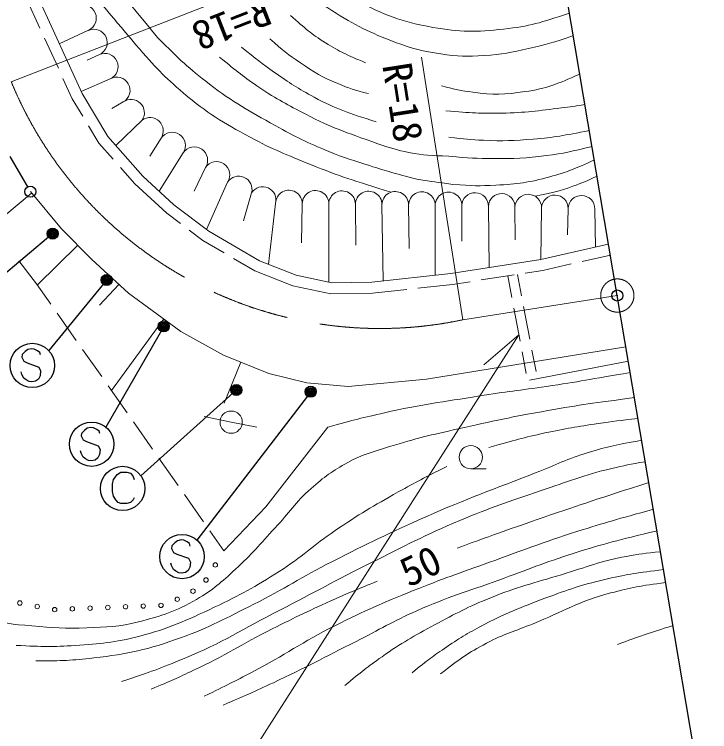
# Model space of a CAD drawing. Units: millimetres, scale not verified. Extents: x 40000 to 680000, y 20000 to 380000.
# Drawn here: x 497039 to 528407, y 243848 to 276232 of the extents above; entities that cross this region are included whole.
import ezdxf
from ezdxf.enums import TextEntityAlignment as Align

# ---------------------------------------------------------------- set-up
doc = ezdxf.new("R2010")
doc.units = ezdxf.units.MM
doc.header["$LTSCALE"] = 1000
doc.header["$PDMODE"] = 32
doc.header["$PDSIZE"] = 500
doc.linetypes.add('CHAIN', pattern=[18.5, 12, -1.5, 3.5, -1.5])
for name, color, linetype, lineweight in [('M-BMK', 2, 'CHAIN', 13), ('M-BMK-OTRS', 5, 'Continuous', 25), ('M-STR-HTHT', 7, 'Continuous', 13), ('M-STR-STRC', 7, 'Continuous', 25), ('M-WORK', 1, 'Continuous', 13)]:
    doc.layers.add(name, color=color, linetype=linetype, lineweight=lineweight)
doc.layers.add('M-OTRS', color=6, linetype='Continuous')
doc.styles.add('ＭＳ ゴシック', font='')
doc.styles.get('ＭＳ ゴシック').set_extended_font_data('MS Gothic')

msp = doc.modelspace()

# ---------------------------------------------------------------- linework, layer by layer
at = {"layer": 'M-BMK'}
msp.add_line((517265, 262441), (524242, 263538), dxfattribs=at)
msp.add_circle((524242, 263538), 750, dxfattribs=at)
msp.add_arc((513539, 280051), 18000, 202.4362, 281.9475, dxfattribs=at)
at = {"layer": 'M-BMK-OTRS'}
for p, q in [((524242, 263538), (520077, 288188)), ((528407, 238887), (524242, 263538))]:
    msp.add_line(p, q, dxfattribs=at)
at = {"layer": 'M-OTRS'}
msp.add_point((524242, 263538), dxfattribs=at)
at = {"layer": 'M-STR-HTHT'}
for p, q in [((496902, 273181), (508077, 277551)), ((517265, 262441), (515401, 274295)), ((519800, 261768), (518218, 260405))]:
    msp.add_line(p, q, dxfattribs=at)
msp.add_lwpolyline([(519800, 261768), (504000, 237000), (475250, 237000)], dxfattribs=at)
at = {"layer": 'M-STR-STRC'}
for p, q in [((496829, 269822), (497635, 268444)), ((498769, 266333), (496260, 264219)), ((501202, 264237), (498587, 261058)), ((503778, 262142), (501167, 257594)), ((497651, 261100), (497520, 261007)), ((497817, 261134), (497651, 261100)), ((497933, 261118), (497817, 261134)), ((498077, 261045), (497933, 261118)), ((498187, 260971), (498077, 261045)), ((497391, 260868), (497376, 260755)), ((497376, 260755), (497461, 260572)), ((497520, 261007), (497391, 260868)), ((498221, 260859), (498187, 260971)), ((497461, 260572), (497612, 260499)), ((497612, 260499), (498145, 260311)), ((497379, 259980), (497340, 260090)), ((498145, 260311), (498225, 260139)), ((498225, 260139), (498196, 259911)), ((497463, 259802), (497379, 259980)), ((497566, 259729), (497463, 259802)), ((497713, 259654), (497566, 259729)), ((498125, 259762), (498000, 259666)), ((498196, 259911), (498125, 259762)), ((497833, 259637), (497713, 259654)), ((498000, 259666), (497833, 259637)), ((507054, 259273), (502743, 255403)), ((510411, 259193), (505272, 252494)), ((500328, 257544), (500197, 257451)), ((500494, 257577), (500328, 257544)), ((500610, 257561), (500494, 257577)), ((500754, 257489), (500610, 257561)), ((500864, 257414), (500754, 257489)), ((500069, 257312), (500053, 257198)), ((500053, 257198), (500139, 257016)), ((500197, 257451), (500069, 257312)), ((500899, 257303), (500864, 257414)), ((500139, 257016), (500290, 256943)), ((500290, 256943), (500822, 256755)), ((500056, 256423), (500017, 256533)), ((500822, 256755), (500903, 256582)), ((500903, 256582), (500873, 256355)), ((500140, 256246), (500056, 256423)), ((500244, 256172), (500140, 256246)), ((500390, 256097), (500244, 256172)), ((500802, 256206), (500678, 256110)), ((500873, 256355), (500802, 256206)), ((500510, 256081), (500390, 256097)), ((500678, 256110), (500510, 256081)), ((501683, 255459), (501839, 255565)), ((501839, 255565), (502118, 255567)), ((502118, 255567), (502279, 255516)), ((502279, 255516), (502390, 255405)), ((501463, 255019), (501515, 255237)), ((501515, 255237), (501569, 255304)), ((501569, 255304), (501683, 255459)), ((502390, 255405), (502448, 255237)), ((501463, 254688), (501463, 255019)), ((501510, 254477), (501463, 254688)), ((501623, 254308), (501510, 254477)), ((501728, 254200), (501623, 254308)), ((502392, 254310), (502282, 254195)), ((502441, 254411), (502392, 254310)), ((501845, 254144), (501728, 254200)), ((502120, 254144), (501845, 254144)), ((502282, 254195), (502120, 254144)), ((504273, 252375), (504145, 252237)), ((504404, 252468), (504273, 252375)), ((504570, 252502), (504404, 252468)), ((504686, 252486), (504570, 252502)), ((504830, 252414), (504686, 252486)), ((504940, 252339), (504830, 252414)), ((504975, 252228), (504940, 252339)), ((504145, 252237), (504129, 252123)), ((504129, 252123), (504215, 251941)), ((504215, 251941), (504366, 251867)), ((504366, 251867), (504898, 251680)), ((504898, 251680), (504979, 251507)), ((504132, 251348), (504093, 251458)), ((504216, 251171), (504132, 251348)), ((504979, 251507), (504949, 251280)), ((504320, 251097), (504216, 251171)), ((504466, 251022), (504320, 251097)), ((504586, 251006), (504466, 251022)), ((504754, 251034), (504586, 251006)), ((504879, 251131), (504754, 251034)), ((504949, 251280), (504879, 251131))]:
    msp.add_line(p, q, dxfattribs=at)
for centre, radius in [((497761, 268228), 250), ((498769, 266333), 250), ((498769, 266333), 200), ((498769, 266333), 150), ((498769, 266333), 100), ((498769, 266333), 50), ((498769, 266333), 20), ((501202, 264237), 250), ((501202, 264237), 200), ((501202, 264237), 150), ((501202, 264237), 100), ((501202, 264237), 50), ((501202, 264237), 20), ((503778, 262142), 250), ((503778, 262142), 200), ((503778, 262142), 150), ((503778, 262142), 100), ((503778, 262142), 50), ((503778, 262142), 20), ((497849, 260382), 1000), ((507054, 259273), 250), ((507054, 259273), 200), ((507054, 259273), 150), ((510411, 259193), 250), ((507054, 259273), 100), ((507054, 259273), 50), ((507054, 259273), 20), ((510411, 259193), 200), ((510411, 259193), 150), ((510411, 259193), 100), ((510411, 259193), 50), ((510411, 259193), 20), ((500527, 256826), 1000), ((501925, 254828), 1000), ((501925, 254828), 1000), ((504603, 251751), 1000)]:
    msp.add_circle(centre, radius, dxfattribs=at)
for p in [(498769, 266333), (501202, 264237), (503778, 262142), (507054, 259273), (510411, 259193)]:
    msp.add_point(p, dxfattribs=at)
at = {"layer": 'M-WORK'}
for p, q in [((497389, 278572), (500097, 272652)), ((497568, 276980), (498192, 275616)), ((500382, 275511), (499067, 274905)), ((498400, 275161), (499024, 273797)), ((500873, 274416), (500325, 274170)), ((499232, 273343), (499654, 272418)), ((501363, 273320), (500051, 272752)), ((499654, 272418), (500125, 271634)), ((500097, 272652), (501258, 270717)), ((501955, 272276), (501433, 271981)), ((502807, 271459), (501618, 270310)), ((500382, 271205), (500853, 270420)), ((500853, 270420), (501500, 269688)), ((501258, 270717), (502836, 268932)), ((503659, 270642), (503145, 269831)), ((504660, 269980), (503565, 268257)), ((501831, 269314), (502478, 268582)), ((505661, 269318), (505146, 268245)), ((502836, 268932), (504238, 267634)), ((502478, 268582), (503917, 267250)), ((506662, 268656), (505708, 266526)), ((497816, 268163), (496611, 267149)), ((497761, 268228), (499173, 266550)), ((507744, 268178), (507372, 266907)), ((504238, 267634), (505819, 266441)), ((508826, 267700), (508502, 264953)), ((510026, 267685), (509989, 265912)), ((511226, 267670), (511222, 264141)), ((512426, 267655), (512452, 265805)), ((513625, 267640), (513676, 264199)), ((514825, 267625), (514844, 265663)), ((516025, 267610), (516019, 264453)), ((517225, 267596), (517224, 265995)), ((518425, 267560), (518458, 264801)), ((519624, 267525), (519627, 266054)), ((503917, 267250), (504530, 266788)), ((520824, 267490), (520793, 265166)), ((522023, 267455), (521995, 266279)), ((523223, 267437), (523263, 265724)), ((499173, 266550), (500532, 265165)), ((504929, 266487), (505542, 266024)), ((505819, 266441), (508105, 265108)), ((505542, 266024), (506498, 265467)), ((499902, 265806), (498076, 264015)), ((520793, 265166), (523823, 265851)), ((522654, 265074), (523934, 265363)), ((497246, 265104), (498045, 264059)), ((500532, 265165), (502183, 263646)), ((506930, 265215), (507886, 264657)), ((508105, 265108), (509755, 264462)), ((516736, 264531), (520793, 265166)), ((520887, 264675), (522166, 264964)), ((507886, 264657), (509609, 263982)), ((520080, 264548), (520887, 264675)), ((509755, 264462), (511363, 264110)), ((513165, 264144), (516736, 264531)), ((518104, 264239), (519586, 264471)), ((519308, 264427), (519488, 263452)), ((519734, 264494), (519919, 263527)), ((498045, 264059), (498682, 263151)), ((501753, 264042), (500887, 263100)), ((509609, 263982), (511314, 263609)), ((511363, 264110), (513165, 264144)), ((515248, 263867), (516802, 264035)), ((516802, 264035), (517610, 264162)), ((502183, 263646), (504554, 261914)), ((511314, 263609), (513197, 263645)), ((513197, 263645), (514751, 263813)), ((520013, 263036), (520296, 261563)), ((498969, 262742), (499830, 261514)), ((519579, 262960), (519852, 261485)), ((503777, 262482), (501418, 259251)), ((504554, 261914), (506472, 260849)), ((500118, 261104), (500979, 259876)), ((515637, 259756), (524633, 261220)), ((520390, 261072), (520575, 260105)), ((506472, 260849), (508524, 260023)), ((519943, 260994), (520124, 260018)), ((507255, 260534), (506508, 258678)), ((524744, 260569), (520284, 259716)), ((508524, 260023), (510229, 259597)), ((512094, 259437), (515637, 259756)), ((501266, 259467), (502128, 258239)), ((510229, 259597), (512094, 259437)), ((502415, 257830), (503276, 256602)), ((506820, 257821), (505599, 258079)), ((506820, 257821), (507978, 257600)), ((508388, 254002), (511186, 257598)), ((503563, 256192), (504425, 254964)), ((517630, 255715), (518330, 255715)), ((504712, 254555), (505573, 253327)), ((506497, 252010), (508388, 254002)), ((505860, 252918), (506497, 252010))]:
    msp.add_line(p, q, dxfattribs=at)
for centre, radius in [((506820, 257821), 500), ((517630, 256240), 525), ((506105, 251375), 100), ((505684, 250695), 100), ((505100, 250191), 100), ((497286, 249655), 100), ((504388, 249827), 100), ((498071, 249499), 100), ((498857, 249360), 100), ((499656, 249391), 100), ((500456, 249423), 100), ((501255, 249454), 100), ((502055, 249486), 100), ((502854, 249517), 100), ((503653, 249549), 100)]:
    msp.add_circle(centre, radius, dxfattribs=at)
for centre, start, end in [((500137, 276058), 294.1243, 114.1243), ((500628, 274963), 294.1243, 114.1243), ((501118, 273868), 294.1243, 114.1243), ((501659, 272798), 299.527, 119.527), ((502306, 271790), 326.5156, 125.8875), ((503159, 270973), 326.5156, 125.8875), ((504159, 270311), 326.5156, 146.5156), ((505160, 269649), 326.5156, 146.5156), ((506161, 268987), 326.5156, 146.5156), ((507162, 268325), 345.8163, 146.5156), ((508244, 267847), 345.8163, 146.5156), ((509426, 267692), 359.2897, 179.2897), ((510626, 267677), 359.2897, 179.2897), ((511826, 267663), 359.2897, 179.2897), ((513025, 267648), 359.2897, 179.2897), ((514225, 267633), 359.2897, 179.2897), ((515425, 267618), 359.2897, 179.2897), ((516625, 267603), 359.2897, 179.2897), ((517825, 267578), 358.3173, 178.3173), ((519024, 267543), 358.3173, 178.3173), ((520224, 267507), 358.3173, 178.3173), ((521423, 267472), 358.3173, 178.3173), ((522623, 267455), 358.3173, 178.3173)]:
    msp.add_arc(centre, 600, start, end, dxfattribs=at)
for points, knots in [([(522259, 275271), (521319, 274960), (521037, 274864), (520233, 274686), (519461, 274516), (519024, 274414), (518235, 274367), (517471, 274321), (517033, 274327), (516277, 274447), (515465, 274575), (515008, 274679), (514239, 274966), (513062, 275405), (512428, 275740), (511362, 276405), (510354, 277033), (509871, 277512), (509004, 278323), (508076, 279190), (507585, 279710), (506766, 280681), (505683, 281964), (505102, 282708), (504129, 284077), (502365, 286558), (501504, 288035), (499853, 290591), (498292, 293006), (497438, 294372), (495937, 296825), (493653, 300555), (492564, 302761), (490222, 306455), (488344, 309417), (487288, 311081), (485187, 313888), (483881, 315633), (483004, 316498), (481511, 318084), (480746, 318896), (480298, 319333), (479473, 320082), (478424, 321034), (477893, 321646), (476729, 322453), (475710, 323159), (475089, 323491), (473958, 323998), (472925, 324462), (472292, 324585), (471214, 324931), (470117, 325283), (469493, 325451), (468390, 325783), (467110, 326169), (466437, 326587), (465113, 326769), (463680, 326966), (462851, 326843), (461410, 326716), (460233, 326611), (459569, 326512), (458426, 326210), (457494, 325962), (456991, 325746), (456109, 325357), (455074, 324901), (454562, 324501), (453525, 324052), (452555, 323632), (451986, 323450), (450967, 323173), (449636, 322810), (448860, 322732), (447504, 322480), (446175, 322233), (445409, 322203), (444094, 321894), (443152, 321672), (442598, 321587), (441723, 321174), (440881, 320778), (440454, 320429), (439805, 319763), (439241, 319184), (439047, 318751), (438632, 318057), (438224, 317375), (438084, 316943), (437700, 316246), (437267, 315462), (437008, 315031), (436528, 314275), (436114, 313624), (435862, 313273), (435409, 312649), (434835, 311860), (434622, 311609), (433866, 310685)], [0, 0, 0, 0, 1, 1, 1, 2, 2, 2, 3, 3, 3, 4, 4, 4, 5, 5, 5, 6, 6, 6, 7, 7, 7, 8, 8, 8, 9, 9, 9, 10, 10, 10, 11, 11, 11, 12, 12, 12, 13, 13, 13, 14, 14, 14, 15, 15, 15, 16, 16, 16, 17, 17, 17, 18, 18, 18, 19, 19, 19, 20, 20, 20, 21, 21, 21, 22, 22, 22, 23, 23, 23, 24, 24, 24, 25, 25, 25, 26, 26, 26, 27, 27, 27, 28, 28, 28, 29, 29, 29, 30, 30, 30, 31, 31, 31, 32, 32, 32, 33, 33, 33, 33]), ([(499906, 292349), (500936, 290741), (501199, 290332), (502037, 289046), (503017, 287542), (503523, 286669), (504568, 285209), (505321, 284159), (505719, 283548), (506566, 282572), (507864, 281076), (508586, 280224), (510043, 278882), (510940, 278056), (511363, 277454), (512441, 276884), (513715, 276210), (514498, 275900), (515917, 275645), (517147, 275425), (517873, 275426), (519114, 275566), (520302, 275699), (520779, 275852), (522088, 276288)], [0, 0, 0, 0, 1, 1, 1, 2, 2, 2, 3, 3, 3, 4, 4, 4, 5, 5, 5, 6, 6, 6, 7, 7, 7, 8, 8, 8, 8]), ([(498281, 281605), (499295, 280353), (499550, 280039), (500365, 279037), (501589, 277530), (501973, 277060), (503503, 275183)], [0, 0, 0, 0, 1, 1, 1, 2, 2, 2, 2]), ([(509497, 276178), (510181, 275571), (510411, 275369), (511069, 274953), (511737, 274530), (512024, 274409), (512880, 274047)], [0, 0, 0, 0, 1, 1, 1, 2, 2, 2, 2]), ([(503503, 275183), (504534, 274151), (504871, 273827), (505847, 273078), (506930, 272247), (507612, 271880), (508804, 271213), (509722, 270700), (510257, 270445), (511228, 270041), (511930, 269749), (512343, 269634), (513067, 269402), (513891, 269137), (514172, 269064), (515198, 268789)], [0, 0, 0, 0, 1, 1, 1, 2, 2, 2, 3, 3, 3, 4, 4, 4, 5, 5, 5, 5]), ([(508564, 275129), (509180, 274590), (509378, 274422), (509950, 274037), (510571, 273618), (510935, 273390), (511628, 273105), (512154, 272888), (512364, 272821), (513013, 272652)], [0, 0, 0, 0, 1, 1, 1, 2, 2, 2, 3, 3, 3, 3]), ([(502517, 274863), (503438, 273800), (503759, 273453), (504675, 272678), (505752, 271766), (506443, 271350), (507685, 270680), (508710, 270128), (509324, 269894), (510402, 269455), (511792, 268888), (512297, 268745), (514035, 268202)], [0, 0, 0, 0, 1, 1, 1, 2, 2, 2, 3, 3, 3, 4, 4, 4, 4]), ([(507286, 274756), (507975, 274193), (508176, 274033), (508777, 273611), (509451, 273138), (509838, 272882), (510562, 272492), (511598, 271933), (512041, 271815), (513360, 271373)], [0, 0, 0, 0, 1, 1, 1, 2, 2, 2, 3, 3, 3, 3]), ([(506300, 274303), (507121, 273620), (507372, 273414), (508111, 272918), (508890, 272396), (509356, 272148), (510189, 271719), (511409, 271091), (511894, 270945), (513440, 270387)], [0, 0, 0, 0, 1, 1, 1, 2, 2, 2, 3, 3, 3, 3]), ([(516317, 273008), (516951, 272830), (517170, 272790), (517729, 272715), (518636, 272593), (519167, 272608), (520073, 272742), (521079, 272890), (521484, 273077), (522553, 273532)], [0, 0, 0, 0, 1, 1, 1, 2, 2, 2, 3, 3, 3, 3]), ([(516503, 271879), (517685, 271780), (518045, 271753), (519034, 271773), (520089, 271793), (520678, 271880), (521725, 272012), (522140, 272065), (522277, 272080), (522785, 272158)], [0, 0, 0, 0, 1, 1, 1, 2, 2, 2, 3, 3, 3, 3]), ([(516636, 270680), (517375, 270592), (517593, 270575), (518208, 270547), (519082, 270508), (519575, 270530), (520446, 270600), (521445, 270681), (521802, 270758), (522983, 270988)], [0, 0, 0, 0, 1, 1, 1, 2, 2, 2, 3, 3, 3, 3]), ([(513440, 270387), (514076, 270172), (514284, 270111), (514840, 269999), (515531, 269860), (515803, 269860), (516636, 269828)], [0, 0, 0, 0, 1, 1, 1, 2, 2, 2, 2]), ([(516636, 269828), (517589, 269744), (517869, 269725), (518661, 269721), (519589, 269716), (520113, 269730), (521032, 269854), (521850, 269965), (522147, 270033), (523104, 270271)], [0, 0, 0, 0, 1, 1, 1, 2, 2, 2, 3, 3, 3, 3]), ([(516823, 268549), (517722, 268489), (518009, 268481), (518768, 268522), (519724, 268574), (520269, 268640), (521192, 268895), (522004, 269120), (522311, 269250), (523207, 269662)], [0, 0, 0, 0, 1, 1, 1, 2, 2, 2, 3, 3, 3, 3]), ([(520540, 268017), (521340, 268195), (521588, 268236), (522231, 268469), (522669, 268628), (522826, 268691), (523331, 268928)], [0, 0, 0, 0, 1, 1, 1, 2, 2, 2, 2]), ([(511186, 257598), (512398, 257934), (512739, 258015), (513743, 258244), (515397, 258621), (516345, 258730), (518019, 259003), (519196, 259196), (519863, 259255), (521043, 259434), (522525, 259660), (522999, 259746), (524829, 260065)], [0, 0, 0, 0, 1, 1, 1, 2, 2, 2, 3, 3, 3, 4, 4, 4, 4]), ([(495508, 248940), (496596, 248752), (496915, 248700), (497825, 248620), (498790, 248536), (499336, 248496), (500303, 248540), (501224, 248583), (501755, 248576), (502647, 248807), (503706, 249080), (504314, 249267), (505258, 249819), (506008, 250257), (506375, 250593), (507016, 251178), (507761, 251857), (508113, 252306), (508801, 253043), (509445, 253732), (509719, 254204), (510426, 254828), (511020, 255351), (511384, 255621), (512078, 256000), (512772, 256378), (513215, 256483), (513970, 256719), (515159, 257092), (515844, 257241), (517060, 257518), (518634, 257877), (519520, 258065), (521109, 258344), (522631, 258611), (523141, 258680), (525021, 258929)], [0, 0, 0, 0, 1, 1, 1, 2, 2, 2, 3, 3, 3, 4, 4, 4, 5, 5, 5, 6, 6, 6, 7, 7, 7, 8, 8, 8, 9, 9, 9, 10, 10, 10, 11, 11, 11, 12, 12, 12, 12]), ([(518439, 256675), (519639, 257017), (519977, 257116), (520978, 257332), (521908, 257532), (522435, 257621), (523376, 257758), (524079, 257860), (524313, 257890), (525180, 257985)], [0, 0, 0, 0, 1, 1, 1, 2, 2, 2, 3, 3, 3, 3]), ([(498014, 247044), (499222, 247038), (499610, 247064), (500625, 247177), (502185, 247352), (503063, 247552), (504541, 248083), (505878, 248563), (506575, 248965), (507845, 249602), (509243, 250302), (509967, 250810), (511361, 251520), (512996, 252351), (513921, 252800), (515597, 253544), (517513, 254395), (518628, 254774), (520579, 255542), (521492, 255902), (521985, 256161), (522923, 256448), (523852, 256732), (524204, 256798), (525345, 257007)], [0, 0, 0, 0, 1, 1, 1, 2, 2, 2, 3, 3, 3, 4, 4, 4, 5, 5, 5, 6, 6, 6, 7, 7, 7, 8, 8, 8, 8]), ([(501877, 246112), (503222, 246551), (503614, 246703), (504701, 247151), (506448, 247870), (507336, 248472), (509017, 249335), (510623, 250160), (511502, 250663), (513119, 251466), (514679, 252241), (515536, 252713), (517142, 253385), (518533, 253966), (519335, 254238), (520765, 254717), (522017, 255135), (522703, 255433), (523989, 255729), (524579, 255865), (524787, 255915), (525509, 256036)], [0, 0, 0, 0, 1, 1, 1, 2, 2, 2, 3, 3, 3, 4, 4, 4, 5, 5, 5, 6, 6, 6, 7, 7, 7, 7]), ([(497126, 247741), (498368, 247685), (498752, 247672), (499790, 247741), (500916, 247816), (501558, 247865), (502650, 248150), (504031, 248510), (504768, 248857), (506060, 249464), (507243, 250020), (507888, 250377), (508990, 251080), (510020, 251736), (510501, 252242), (511512, 252927), (512590, 253657), (513217, 254034), (514354, 254668), (515202, 255141), (515493, 255294), (516556, 255822)], [0, 0, 0, 0, 1, 1, 1, 2, 2, 2, 3, 3, 3, 4, 4, 4, 5, 5, 5, 6, 6, 6, 7, 7, 7, 7]), ([(517009, 252132), (518887, 252816), (519374, 252991), (520899, 253518), (522753, 254159), (523354, 254350), (525668, 255099)], [0, 0, 0, 0, 1, 1, 1, 2, 2, 2, 2]), ([(505607, 245446), (506652, 245957), (506927, 246100), (507765, 246538), (509255, 247316), (510023, 247878), (511521, 248642), (512861, 249326), (513645, 249644), (515038, 250214), (516363, 250757), (517128, 251005), (518474, 251493), (520009, 252049), (520861, 252384), (522417, 252878), (523757, 253305), (524208, 253433), (525872, 253889)], [0, 0, 0, 0, 1, 1, 1, 2, 2, 2, 3, 3, 3, 4, 4, 4, 5, 5, 5, 6, 6, 6, 6]), ([(506459, 245046), (507555, 245518), (507845, 245651), (508724, 246058), (510201, 246743), (510998, 247191), (512453, 247923), (513526, 248463), (514101, 248819), (515197, 249308), (516608, 249938), (517450, 250162), (518900, 250694), (520208, 251173), (520930, 251472), (522257, 251893), (523715, 252355), (524227, 252475), (526036, 252918)], [0, 0, 0, 0, 1, 1, 1, 2, 2, 2, 3, 3, 3, 4, 4, 4, 5, 5, 5, 6, 6, 6, 6]), ([(511947, 245925), (512713, 246568), (512947, 246751), (513626, 247230), (514510, 247856), (515042, 248158), (515997, 248669), (516965, 249188), (517509, 249483), (518528, 249895), (519745, 250387), (520467, 250555), (521724, 250934), (522863, 251276), (523483, 251554), (524655, 251759), (525254, 251864), (525473, 251903), (526197, 251968)], [0, 0, 0, 0, 1, 1, 1, 2, 2, 2, 3, 3, 3, 4, 4, 4, 5, 5, 5, 6, 6, 6, 6]), ([(514984, 246511), (515707, 247089), (515919, 247258), (516556, 247683), (517200, 248114), (517572, 248343), (518261, 248696), (519369, 249263), (520025, 249514), (521192, 249948), (522191, 250320), (522763, 250507), (523802, 250747), (524778, 250972), (525141, 251020), (526333, 251165)], [0, 0, 0, 0, 1, 1, 1, 2, 2, 2, 3, 3, 3, 4, 4, 4, 5, 5, 5, 5]), ([(503209, 245765), (504133, 246153), (504384, 246271), (505127, 246618), (506544, 247280), (507273, 247781), (508670, 248483), (509773, 249036), (510392, 249344), (511521, 249841), (512255, 250165), (512498, 250270), (513412, 250641)], [0, 0, 0, 0, 1, 1, 1, 2, 2, 2, 3, 3, 3, 4, 4, 4, 4]), ([(516263, 246458), (517178, 247152), (517478, 247389), (518341, 247843), (519129, 248258), (519621, 248385), (520446, 248722), (521803, 249277), (522516, 249739), (523936, 250108), (524896, 250357), (525273, 250432), (526432, 250577)], [0, 0, 0, 0, 1, 1, 1, 2, 2, 2, 3, 3, 3, 4, 4, 4, 4]), ([(524255, 247790), (524832, 248001), (524984, 248056), (525454, 248216), (525961, 248389), (526127, 248440), (526759, 248638)], [0, 0, 0, 0, 1, 1, 1, 2, 2, 2, 2])]:
    msp.add_open_spline(points, degree=3, knots=knots, dxfattribs=at)
for points in [[(499749, 278157), (501133, 276510), (501133, 276510), (502517, 274863)], [(515198, 268789), (516010, 268669), (516010, 268669), (516823, 268549)]]:
    msp.add_open_spline(points, degree=3, dxfattribs=at)

# ---------------------------------------------------------------- texts
at = {"layer": 'M-STR-HTHT', "style": 'ＭＳ ゴシック'}
for rotation, p in [(201.357, (506842, 275808)), (278.937, (514568, 272265))]:
    msp.add_text('R=18', height=1320, rotation=rotation, dxfattribs=at).set_placement(p, align=Align.MIDDLE_CENTER)
at = {"layer": 'M-WORK', "style": 'ＭＳ ゴシック'}
msp.add_text('50', height=1320, rotation=25.743, dxfattribs=at).set_placement((515353, 251334), align=Align.MIDDLE_CENTER)

doc.saveas('drawing.dxf')
